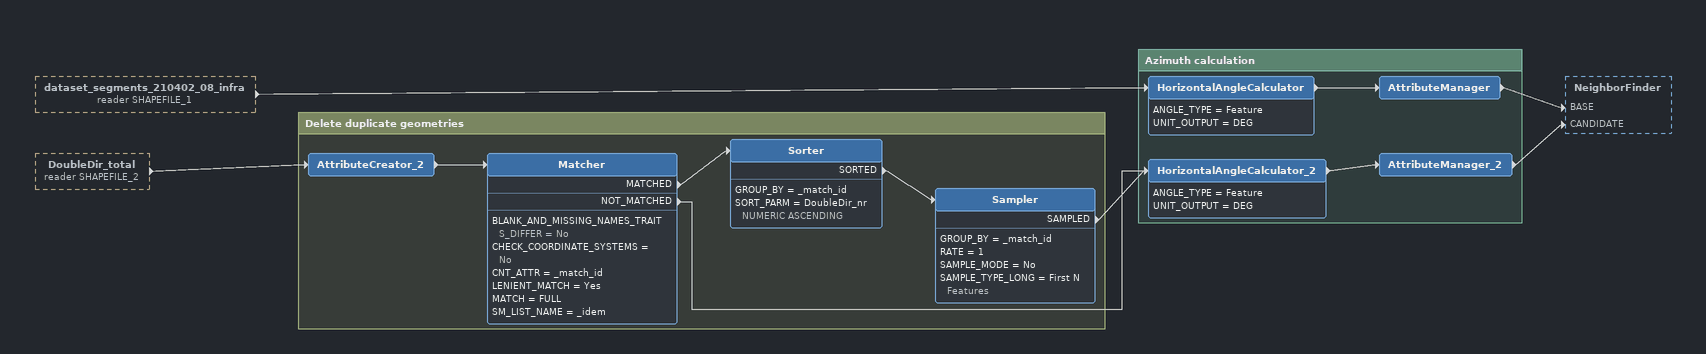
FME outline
dataset_segments_210402_08_infra (reader SHAPEFILE_1) [outside]
    -> HorizontalAngleCalculator
DoubleDir_total (reader SHAPEFILE_2) [outside]
    -> AttributeCreator_2

Bookmark: Delete duplicate geometries
AttributeCreator_2
    -> Matcher
Matcher
    BLANK_AND_MISSING_NAMES_TRAITS_DIFFER = No
    CHECK_COORDINATE_SYSTEMS = No
    CNT_ATTR = _match_id
    LENIENT_MATCH = Yes
    MATCH = FULL
    SM_LIST_NAME = _idem
    MATCHED -> Sorter
    NOT_MATCHED -> HorizontalAngleCalculator_2
Sorter
    GROUP_BY = _match_id
    SORT_PARM = DoubleDir_nr NUMERIC ASCENDING
    SORTED -> Sampler
Sampler
    GROUP_BY = _match_id
    RATE = 1
    SAMPLE_MODE = No
    SAMPLE_TYPE_LONG = First N Features
    SAMPLED -> HorizontalAngleCalculator_2

Bookmark: Azimuth calculation
HorizontalAngleCalculator_2
    ANGLE_TYPE = Feature
    UNIT_OUTPUT = DEG
    -> AttributeManager_2
AttributeManager_2
    -> NeighborFinder [CANDIDATE]
HorizontalAngleCalculator
    ANGLE_TYPE = Feature
    UNIT_OUTPUT = DEG
    -> AttributeManager
AttributeManager
    -> NeighborFinder [BASE]
